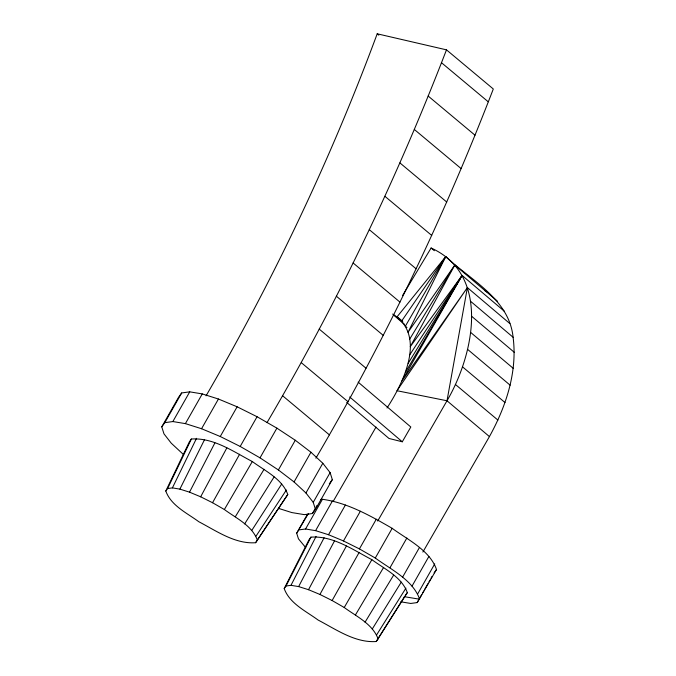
<?xml version="1.0" encoding="UTF-8"?>
<svg xmlns="http://www.w3.org/2000/svg" width="676" height="676" viewBox="0 0 676 676"><rect width="100%" height="100%" fill="white"/><g stroke="black" fill="none" stroke-linecap="round" stroke-linejoin="round"><path stroke-width="1.01" d="M387.027 407.983C403.386 382.861 427.147 335.245 392.646 314.053M377.698 521.019L447.005 400.767C473.538 355.525 491.3 275.242 431.111 247.999L402.533 295.573M422.88 552.055L489.432 436.586C506.011 406.538 517.588 371.944 513.101 337.265C509.172 298.834 470.724 280.303 445.746 256.601L397.158 316.706L402.778 321.472M489.432 436.586L447.005 400.767L467.386 287.596L509.865 323.584M315.903 458.184C384.957 340.222 444.157 216.523 493.303 88.987L446.481 49.847L377.208 33.8C330.784 159.122 273.172 280.278 206.062 395.823M267.003 422.635C336.918 303.575 396.846 178.675 446.481 49.847M165.797 491.046L189.432 441.707L191.367 439.02C213.506 437.457 233.457 451.695 252.317 461.539C265 470.902 282.137 478.802 287.782 494.486L255.604 542.727C234.978 544.172 216.396 530.913 198.828 521.737C187.015 513.025 171.045 505.665 165.797 491.046L167.597 488.545L191.367 439.02M167.597 488.545L172.405 487.886L196.53 438.31M172.405 487.886L179.875 489.12L204.549 439.637M401.721 320.939L445.746 256.601L408.034 332.271L454.838 265.034L497.359 301.107M284.199 588.559L308.983 539.828L310.918 537.141C333.057 535.586 353.007 549.825 371.868 559.669C384.551 569.031 401.696 576.924 407.332 592.615L376.253 641.524C355.12 643.011 336.073 629.424 318.066 620.019C305.949 611.087 289.59 603.541 284.199 588.559L286.049 585.999L310.918 537.141M286.049 585.999L290.976 585.323L316.081 536.44M179.875 489.12L189.517 492.162L214.9 442.898M290.976 585.323L298.64 586.591L324.1 537.766M298.64 586.591L308.518 589.7L334.451 541.028M189.517 492.162L200.662 496.801L226.857 447.884M308.518 589.7L319.934 594.457L346.408 546.005M200.662 496.801L212.543 502.724L239.617 454.238M319.934 594.457L332.119 600.533L359.176 552.368M183.154 454.247L171.273 443.211L163.981 433.865L161.767 426.86L178.65 397.15L181.675 392.95L189.736 391.843L202.276 393.914L218.441 399.017L237.132 406.8L257.066 416.729L276.898 428.145L295.277 440.253L310.935 452.236L322.815 463.271L330.108 472.617L332.322 479.622L315.438 509.332L312.413 513.532L304.352 514.639L291.812 512.569L278.504 508.369M161.767 426.86L164.8 422.661L181.675 392.95M164.8 422.661L172.853 421.554L189.736 391.843M172.853 421.554L185.393 423.624L202.276 393.914M185.393 423.624L201.558 428.728L218.441 399.017M201.558 428.728L220.249 436.51L237.132 406.8M220.249 436.51L240.191 446.447L257.066 416.729M315.438 509.332L313.233 502.327L305.941 492.981L294.06 481.946L278.394 469.964L260.023 457.855L276.898 428.145M278.394 469.964L295.277 440.253M294.06 481.946L310.935 452.236M305.941 492.981L322.815 463.271M313.233 502.327L330.108 472.617M305.755 547.67L298.454 538.84L296.688 533.237L307.428 514.326M296.688 533.237L308.315 513.667M312.413 513.532L314.965 509.036M315.996 507.228L317.019 505.428M299.113 529.874L305.56 528.995L322.435 499.285C347.692 502.809 370.389 515.805 392.173 528.319C407.594 539.693 429.911 550.289 436.502 569.505L417.202 602.578L410.755 603.457L400.724 601.801M305.56 528.995L315.591 530.652L332.465 500.933M315.591 530.652L328.519 534.724L345.402 505.014M328.519 534.724L343.476 540.952L360.35 511.242M343.476 540.952L359.429 548.904L376.304 519.193M404.316 596.688L419.627 599.215C413.028 580 390.72 569.403 375.29 558.03L392.173 528.319M389.993 567.722L406.868 538.003M402.516 577.304L419.399 547.594M412.022 586.134L428.905 556.424M417.861 593.604L434.736 563.894M417.202 602.578L421.807 594.474M422.83 592.666L423.852 590.866M424.874 589.066L427.942 583.667M428.964 581.867L429.987 580.067M431.009 578.267L432.032 576.467M333.082 501.567L376.025 427.063M346.737 402.474L388.979 438.462L402.288 441.783L410.814 426.995L358.145 382.126M378.104 638.964C372.721 623.982 356.353 616.444 344.236 607.504L371.868 559.669M445.746 256.601L405.372 326.162L406.969 327.522M257.404 540.217C252.156 525.607 236.186 518.247 224.373 509.527L252.317 461.539M405.575 372.087L462.088 275.428L504.592 311.459M355.466 614.907L383.622 567.418M235.324 516.751L264.071 469.288M365.04 622.224L393.643 575.09M409.656 339.175L454.838 265.034L410.231 346.737L462.088 275.428L402 380.926L467.386 287.596L396.973 390.72L447.005 400.767M408.169 363.342L462.088 275.428L409.732 354.841M372.299 628.967L401.248 582.154M244.661 523.892L274.093 476.96M376.752 634.679L405.921 588.128M376.253 641.524L404.831 596.19M251.742 530.474L281.698 484.024M256.094 536.043L286.37 490.007M255.604 542.727L287.782 494.486M329.288 483.822L332.322 479.622M405.397 595.303L407.332 592.615M434.085 572.859L436.502 569.505M320.593 499.53L322.435 499.285M240.191 446.447L260.023 457.855M359.429 548.904L375.29 558.03M212.543 502.724L224.373 509.527M332.119 600.533L344.236 607.504M484.869 290.68L488.3 292.7M441.394 62.631L488.216 101.772M377.208 33.8L378.822 35.152M428.17 96.051L474.991 135.192M414.337 129.479L461.167 168.62M399.913 162.908L446.735 202.039M384.897 196.302L431.719 235.434M369.29 229.663L416.112 268.795M353.109 262.964L399.938 302.096M336.361 296.198L383.182 335.33M319.19 329.077L366.012 368.209M301.344 362.708L348.165 401.84M282.602 395.756L329.423 434.896M462.511 366.84L505.006 402.541M455.379 384.441L497.899 420.083M467.674 349.433L510.143 385.193M471.763 316.385L514.233 352.272M470.775 332.516L513.236 368.335M431.111 247.999L434.33 250.728M470.631 301.327L513.101 337.265M393.356 314.881L404.603 324.429M349.686 396.964L402.288 441.783"/></g></svg>
